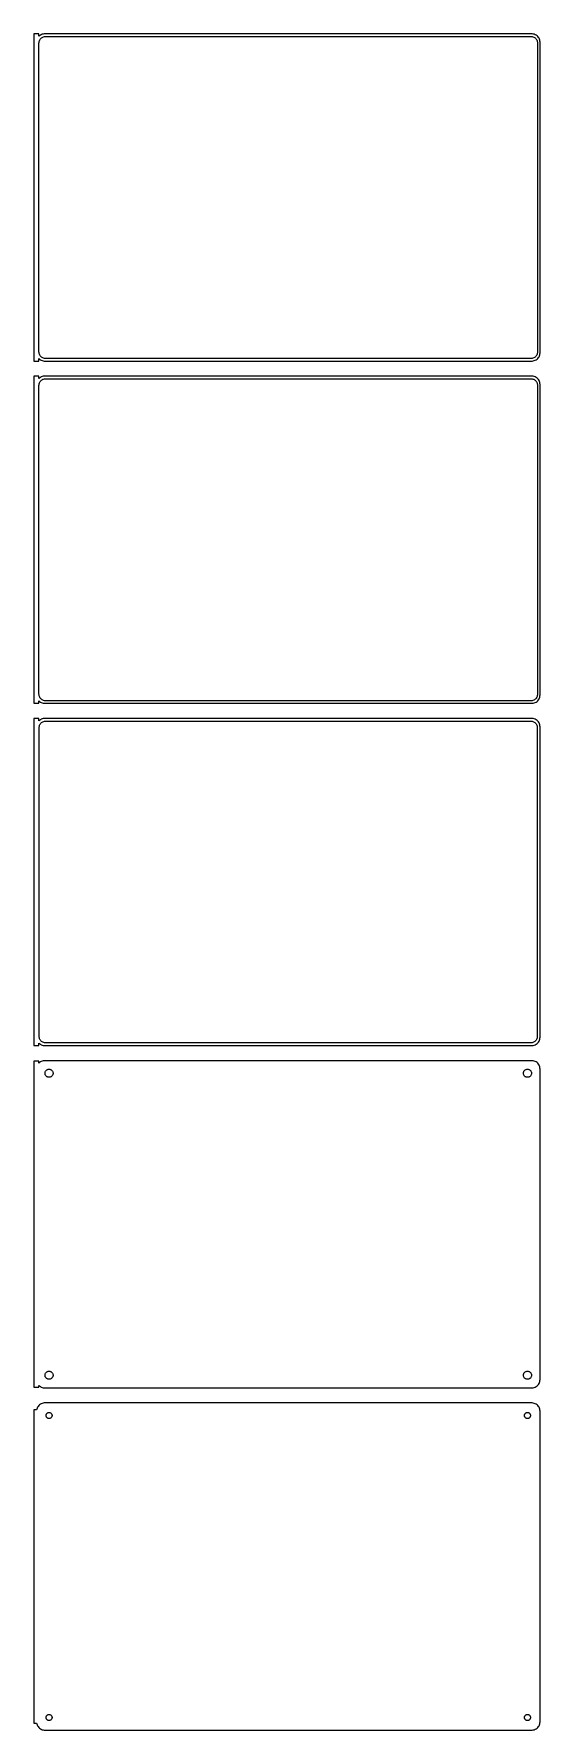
# Model space of a CAD drawing. Header units: metres. Extents: x -152 to 150, y 719 to 1729.
import ezdxf

# ---------------------------------------------------------------- set-up
doc = ezdxf.new("R2010")
doc.units = ezdxf.units.M

msp = doc.modelspace()

# ---------------------------------------------------------------- linework, layer by layer
for p, q in [((-148.5, 1729.49), (-151.5, 1729.49)), ((-151.5, 1729.49), (-151.5, 1534.51)), ((-148.5, 1728.06), (-148.5, 1729.49)), ((-147.129, 1729.02), (-147.679, 1728.72)), ((-146.545, 1729.26), (-147.129, 1729.02)), ((-145.937, 1729.41), (-146.545, 1729.26)), ((-145.314, 1729.49), (-145.937, 1729.41)), ((145.314, 1729.49), (-145.314, 1729.49)), ((145.937, 1729.41), (145.314, 1729.49)), ((146.545, 1729.26), (145.937, 1729.41)), ((147.129, 1729.02), (146.545, 1729.26)), ((147.679, 1728.72), (147.129, 1729.02)), ((-148.187, 1728.35), (-148.5, 1728.06)), ((-148.5, 1724), (-148.468, 1724.5)), ((-148.5, 1540), (-148.5, 1724)), ((-148.468, 1724.5), (-148.374, 1724.99)), ((-148.374, 1724.99), (-148.219, 1725.47)), ((-148.219, 1725.47), (-148.005, 1725.93)), ((-147.679, 1728.72), (-148.187, 1728.35)), ((-148.005, 1725.93), (-147.736, 1726.35)), ((-147.736, 1726.35), (-147.416, 1726.74)), ((-147.416, 1726.74), (-147.05, 1727.08)), ((-147.05, 1727.08), (-146.643, 1727.38)), ((-146.643, 1727.38), (-146.203, 1727.62)), ((-146.203, 1727.62), (-145.736, 1727.8)), ((-145.736, 1727.8), (-145.25, 1727.93)), ((-145.25, 1727.93), (-144.751, 1727.99)), ((-144.751, 1727.99), (144.751, 1727.99)), ((144.751, 1727.99), (145.25, 1727.93)), ((145.25, 1727.93), (145.736, 1727.8)), ((145.736, 1727.8), (146.203, 1727.62)), ((146.203, 1727.62), (146.643, 1727.38)), ((146.643, 1727.38), (147.05, 1727.08)), ((147.05, 1727.08), (147.416, 1726.74)), ((147.416, 1726.74), (147.736, 1726.35)), ((148.187, 1728.35), (147.679, 1728.72)), ((147.736, 1726.35), (148.005, 1725.93)), ((148.005, 1725.93), (148.219, 1725.47)), ((148.645, 1727.92), (148.187, 1728.35)), ((148.219, 1725.47), (148.374, 1724.99)), ((148.374, 1724.99), (148.468, 1724.5)), ((148.468, 1724.5), (148.5, 1724)), ((148.5, 1724), (148.5, 1540)), ((149.045, 1727.44), (148.645, 1727.92)), ((149.382, 1726.91), (149.045, 1727.44)), ((149.649, 1726.34), (149.382, 1726.91)), ((149.843, 1725.74), (149.649, 1726.34)), ((149.961, 1725.13), (149.843, 1725.74)), ((150, 1724.5), (149.961, 1725.13)), ((150, 1539.5), (150, 1724.5)), ((-148.468, 1539.5), (-148.5, 1540)), ((-148.374, 1539.01), (-148.468, 1539.5)), ((-148.219, 1538.53), (-148.374, 1539.01)), ((-148.005, 1538.07), (-148.219, 1538.53)), ((-147.736, 1537.65), (-148.005, 1538.07)), ((-147.416, 1537.26), (-147.736, 1537.65)), ((-147.05, 1536.92), (-147.416, 1537.26)), ((-146.643, 1536.62), (-147.05, 1536.92)), ((147.05, 1536.92), (146.643, 1536.62)), ((147.416, 1537.26), (147.05, 1536.92)), ((147.736, 1537.65), (147.416, 1537.26)), ((148.005, 1538.07), (147.736, 1537.65)), ((148.219, 1538.53), (148.005, 1538.07)), ((148.374, 1539.01), (148.219, 1538.53)), ((148.468, 1539.5), (148.374, 1539.01)), ((148.5, 1540), (148.468, 1539.5)), ((149.045, 1536.56), (149.382, 1537.09)), ((149.382, 1537.09), (149.649, 1537.66)), ((149.649, 1537.66), (149.843, 1538.26)), ((149.843, 1538.26), (149.961, 1538.87)), ((149.961, 1538.87), (150, 1539.5)), ((-151.5, 1534.51), (-148.5, 1534.51)), ((-148.5, 1535.94), (-148.187, 1535.65)), ((-148.5, 1534.51), (-148.5, 1535.94)), ((-148.187, 1535.65), (-147.679, 1535.28)), ((-147.679, 1535.28), (-147.129, 1534.98)), ((-147.129, 1534.98), (-146.545, 1534.74)), ((-146.203, 1536.38), (-146.643, 1536.62)), ((-146.545, 1534.74), (-145.937, 1534.59)), ((-145.736, 1536.2), (-146.203, 1536.38)), ((-145.937, 1534.59), (-145.314, 1534.51)), ((-145.25, 1536.07), (-145.736, 1536.2)), ((-145.314, 1534.51), (145.314, 1534.51)), ((-144.751, 1536.01), (-145.25, 1536.07)), ((144.751, 1536.01), (-144.751, 1536.01)), ((145.25, 1536.07), (144.751, 1536.01)), ((145.736, 1536.2), (145.25, 1536.07)), ((145.314, 1534.51), (145.937, 1534.59)), ((146.203, 1536.38), (145.736, 1536.2)), ((145.937, 1534.59), (146.545, 1534.74)), ((146.643, 1536.62), (146.203, 1536.38)), ((146.545, 1534.74), (147.129, 1534.98)), ((147.129, 1534.98), (147.679, 1535.28)), ((147.679, 1535.28), (148.187, 1535.65)), ((148.187, 1535.65), (148.645, 1536.08)), ((148.645, 1536.08), (149.045, 1536.56)), ((-148.5, 1525.49), (-151.5, 1525.49)), ((-151.5, 1525.49), (-151.5, 1330.51)), ((-148.5, 1524.06), (-148.5, 1525.49)), ((-148.187, 1524.35), (-148.5, 1524.06)), ((-148.5, 1520), (-148.468, 1520.5)), ((-148.5, 1336), (-148.5, 1520)), ((-148.468, 1520.5), (-148.374, 1520.99)), ((-148.374, 1520.99), (-148.219, 1521.47)), ((-148.219, 1521.47), (-148.005, 1521.93)), ((-147.679, 1524.72), (-148.187, 1524.35)), ((-148.005, 1521.93), (-147.736, 1522.35)), ((-147.736, 1522.35), (-147.416, 1522.74)), ((-147.129, 1525.02), (-147.679, 1524.72)), ((-147.416, 1522.74), (-147.05, 1523.08)), ((-146.545, 1525.26), (-147.129, 1525.02)), ((-147.05, 1523.08), (-146.643, 1523.38)), ((-146.643, 1523.38), (-146.203, 1523.62)), ((-145.937, 1525.41), (-146.545, 1525.26)), ((-146.203, 1523.62), (-145.736, 1523.8)), ((-145.314, 1525.49), (-145.937, 1525.41)), ((-145.736, 1523.8), (-145.25, 1523.93)), ((145.314, 1525.49), (-145.314, 1525.49)), ((-145.25, 1523.93), (-144.751, 1523.99)), ((-144.751, 1523.99), (144.751, 1523.99)), ((144.751, 1523.99), (145.25, 1523.93)), ((145.25, 1523.93), (145.736, 1523.8)), ((145.937, 1525.41), (145.314, 1525.49)), ((145.736, 1523.8), (146.203, 1523.62)), ((146.545, 1525.26), (145.937, 1525.41)), ((146.203, 1523.62), (146.643, 1523.38)), ((147.129, 1525.02), (146.545, 1525.26)), ((146.643, 1523.38), (147.05, 1523.08)), ((147.05, 1523.08), (147.416, 1522.74)), ((147.679, 1524.72), (147.129, 1525.02)), ((147.416, 1522.74), (147.736, 1522.35)), ((148.187, 1524.35), (147.679, 1524.72)), ((147.736, 1522.35), (148.005, 1521.93)), ((148.005, 1521.93), (148.219, 1521.47)), ((148.645, 1523.92), (148.187, 1524.35)), ((148.219, 1521.47), (148.374, 1520.99)), ((148.374, 1520.99), (148.468, 1520.5)), ((148.468, 1520.5), (148.5, 1520)), ((148.5, 1520), (148.5, 1336)), ((149.045, 1523.44), (148.645, 1523.92)), ((149.382, 1522.91), (149.045, 1523.44)), ((149.649, 1522.34), (149.382, 1522.91)), ((149.843, 1521.74), (149.649, 1522.34)), ((149.961, 1521.13), (149.843, 1521.74)), ((150, 1520.5), (149.961, 1521.13)), ((150, 1335.5), (150, 1520.5)), ((-148.468, 1335.5), (-148.5, 1336)), ((-148.374, 1335.01), (-148.468, 1335.5)), ((-148.219, 1334.53), (-148.374, 1335.01)), ((-148.005, 1334.07), (-148.219, 1334.53)), ((148.219, 1334.53), (148.005, 1334.07)), ((148.374, 1335.01), (148.219, 1334.53)), ((148.468, 1335.5), (148.374, 1335.01)), ((148.5, 1336), (148.468, 1335.5)), ((149.843, 1334.26), (149.961, 1334.87)), ((149.961, 1334.87), (150, 1335.5)), ((-151.5, 1330.51), (-148.5, 1330.51)), ((-148.5, 1331.94), (-148.187, 1331.65)), ((-148.5, 1330.51), (-148.5, 1331.94)), ((-148.187, 1331.65), (-147.679, 1331.28)), ((-147.736, 1333.65), (-148.005, 1334.07)), ((-147.416, 1333.26), (-147.736, 1333.65)), ((-147.679, 1331.28), (-147.129, 1330.98)), ((-147.05, 1332.92), (-147.416, 1333.26)), ((-147.129, 1330.98), (-146.545, 1330.74)), ((-146.643, 1332.62), (-147.05, 1332.92)), ((-146.203, 1332.38), (-146.643, 1332.62)), ((-146.545, 1330.74), (-145.937, 1330.59)), ((-145.736, 1332.2), (-146.203, 1332.38)), ((-145.937, 1330.59), (-145.314, 1330.51)), ((-145.25, 1332.07), (-145.736, 1332.2)), ((-145.314, 1330.51), (145.314, 1330.51)), ((-144.751, 1332.01), (-145.25, 1332.07)), ((144.751, 1332.01), (-144.751, 1332.01)), ((145.25, 1332.07), (144.751, 1332.01)), ((145.736, 1332.2), (145.25, 1332.07)), ((145.314, 1330.51), (145.937, 1330.59)), ((146.203, 1332.38), (145.736, 1332.2)), ((145.937, 1330.59), (146.545, 1330.74)), ((146.643, 1332.62), (146.203, 1332.38)), ((146.545, 1330.74), (147.129, 1330.98)), ((147.05, 1332.92), (146.643, 1332.62)), ((147.416, 1333.26), (147.05, 1332.92)), ((147.129, 1330.98), (147.679, 1331.28)), ((147.736, 1333.65), (147.416, 1333.26)), ((147.679, 1331.28), (148.187, 1331.65)), ((148.005, 1334.07), (147.736, 1333.65)), ((148.187, 1331.65), (148.645, 1332.08)), ((148.645, 1332.08), (149.045, 1332.56)), ((149.045, 1332.56), (149.382, 1333.09)), ((149.382, 1333.09), (149.649, 1333.66)), ((149.649, 1333.66), (149.843, 1334.26)), ((-148.5, 1321.49), (-151.5, 1321.49)), ((-151.5, 1321.49), (-151.5, 1126.51)), ((-148.5, 1320.06), (-148.5, 1321.49)), ((-148.187, 1320.35), (-148.5, 1320.06)), ((-148.373, 1316), (-148.342, 1316.49)), ((-148.373, 1132), (-148.373, 1316)), ((-148.342, 1316.49), (-148.251, 1316.96)), ((-148.251, 1316.96), (-148.101, 1317.43)), ((-147.679, 1320.72), (-148.187, 1320.35)), ((-148.101, 1317.43), (-147.894, 1317.87)), ((-147.894, 1317.87), (-147.633, 1318.28)), ((-147.129, 1321.02), (-147.679, 1320.72)), ((-147.633, 1318.28), (-147.323, 1318.65)), ((-147.323, 1318.65), (-146.969, 1318.98)), ((-146.545, 1321.26), (-147.129, 1321.02)), ((-146.969, 1318.98), (-146.575, 1319.27)), ((-146.575, 1319.27), (-146.149, 1319.5)), ((-145.937, 1321.41), (-146.545, 1321.26)), ((-146.149, 1319.5), (-145.697, 1319.68)), ((-145.314, 1321.49), (-145.937, 1321.41)), ((-145.697, 1319.68), (-145.226, 1319.8)), ((145.314, 1321.49), (-145.314, 1321.49)), ((-145.226, 1319.8), (-144.743, 1319.86)), ((-144.743, 1319.86), (144.743, 1319.86)), ((144.743, 1319.86), (145.226, 1319.8)), ((145.226, 1319.8), (145.697, 1319.68)), ((145.937, 1321.41), (145.314, 1321.49)), ((145.697, 1319.68), (146.149, 1319.5)), ((146.545, 1321.26), (145.937, 1321.41)), ((146.149, 1319.5), (146.575, 1319.27)), ((147.129, 1321.02), (146.545, 1321.26)), ((146.575, 1319.27), (146.969, 1318.98)), ((146.969, 1318.98), (147.323, 1318.65)), ((147.679, 1320.72), (147.129, 1321.02)), ((147.323, 1318.65), (147.633, 1318.28)), ((147.633, 1318.28), (147.894, 1317.87)), ((148.187, 1320.35), (147.679, 1320.72)), ((147.894, 1317.87), (148.101, 1317.43)), ((148.101, 1317.43), (148.251, 1316.96)), ((148.645, 1319.92), (148.187, 1320.35)), ((148.251, 1316.96), (148.342, 1316.49)), ((148.342, 1316.49), (148.373, 1316)), ((148.373, 1316), (148.373, 1132)), ((149.045, 1319.44), (148.645, 1319.92)), ((149.382, 1318.91), (149.045, 1319.44)), ((149.649, 1318.34), (149.382, 1318.91)), ((149.843, 1317.74), (149.649, 1318.34)), ((149.961, 1317.13), (149.843, 1317.74)), ((150, 1316.5), (149.961, 1317.13)), ((150, 1131.5), (150, 1316.5)), ((-151.5, 1126.51), (-148.5, 1126.51)), ((-148.5, 1127.94), (-148.187, 1127.65)), ((-148.5, 1126.51), (-148.5, 1127.94)), ((-148.342, 1131.51), (-148.373, 1132)), ((-148.251, 1131.04), (-148.342, 1131.51)), ((-148.101, 1130.57), (-148.251, 1131.04)), ((-148.187, 1127.65), (-147.679, 1127.28)), ((-147.894, 1130.13), (-148.101, 1130.57)), ((-147.633, 1129.72), (-147.894, 1130.13)), ((-147.679, 1127.28), (-147.129, 1126.98)), ((-147.323, 1129.35), (-147.633, 1129.72)), ((-146.969, 1129.02), (-147.323, 1129.35)), ((-147.129, 1126.98), (-146.545, 1126.74)), ((-146.575, 1128.73), (-146.969, 1129.02)), ((-146.149, 1128.5), (-146.575, 1128.73)), ((-146.545, 1126.74), (-145.937, 1126.59)), ((-145.697, 1128.32), (-146.149, 1128.5)), ((-145.937, 1126.59), (-145.314, 1126.51)), ((-145.226, 1128.2), (-145.697, 1128.32)), ((-145.314, 1126.51), (145.314, 1126.51)), ((-144.743, 1128.14), (-145.226, 1128.2)), ((144.743, 1128.14), (-144.743, 1128.14)), ((145.226, 1128.2), (144.743, 1128.14)), ((145.697, 1128.32), (145.226, 1128.2)), ((145.314, 1126.51), (145.937, 1126.59)), ((146.149, 1128.5), (145.697, 1128.32)), ((145.937, 1126.59), (146.545, 1126.74)), ((146.575, 1128.73), (146.149, 1128.5)), ((146.545, 1126.74), (147.129, 1126.98)), ((146.969, 1129.02), (146.575, 1128.73)), ((147.323, 1129.35), (146.969, 1129.02)), ((147.129, 1126.98), (147.679, 1127.28)), ((147.633, 1129.72), (147.323, 1129.35)), ((147.894, 1130.13), (147.633, 1129.72)), ((147.679, 1127.28), (148.187, 1127.65)), ((148.101, 1130.57), (147.894, 1130.13)), ((148.251, 1131.04), (148.101, 1130.57)), ((148.187, 1127.65), (148.645, 1128.08)), ((148.342, 1131.51), (148.251, 1131.04)), ((148.373, 1132), (148.342, 1131.51)), ((148.645, 1128.08), (149.045, 1128.56)), ((149.045, 1128.56), (149.382, 1129.09)), ((149.382, 1129.09), (149.649, 1129.66)), ((149.649, 1129.66), (149.843, 1130.26)), ((149.843, 1130.26), (149.961, 1130.87)), ((149.961, 1130.87), (150, 1131.5)), ((-148.5, 1117.11), (-151.5, 1117.11)), ((-151.5, 1117.11), (-151.5, 922.885)), ((-148.5, 1116.06), (-148.5, 1117.11)), ((-148.187, 1116.35), (-148.5, 1116.06)), ((-147.679, 1116.72), (-148.187, 1116.35)), ((-147.129, 1117.02), (-147.679, 1116.72)), ((-146.545, 1117.26), (-147.129, 1117.02)), ((-145.937, 1117.41), (-146.545, 1117.26)), ((-145.314, 1117.49), (-145.937, 1117.41)), ((145.314, 1117.49), (-145.314, 1117.49)), ((-143.786, 1112.03), (-143.522, 1112.17)), ((-143.522, 1112.17), (-143.242, 1112.28)), ((-143.242, 1112.28), (-142.95, 1112.36)), ((-142.95, 1112.36), (-142.651, 1112.4)), ((-142.651, 1112.4), (-142.349, 1112.4)), ((-142.349, 1112.4), (-142.05, 1112.36)), ((-142.05, 1112.36), (-141.758, 1112.28)), ((-141.758, 1112.28), (-141.478, 1112.17)), ((-141.478, 1112.17), (-141.214, 1112.03)), ((141.214, 1112.03), (141.478, 1112.17)), ((141.478, 1112.17), (141.758, 1112.28)), ((141.758, 1112.28), (142.05, 1112.36)), ((142.05, 1112.36), (142.349, 1112.4)), ((142.349, 1112.4), (142.651, 1112.4)), ((142.651, 1112.4), (142.95, 1112.36)), ((142.95, 1112.36), (143.242, 1112.28)), ((143.242, 1112.28), (143.522, 1112.17)), ((143.522, 1112.17), (143.786, 1112.03)), ((145.937, 1117.41), (145.314, 1117.49)), ((146.545, 1117.26), (145.937, 1117.41)), ((147.129, 1117.02), (146.545, 1117.26)), ((147.679, 1116.72), (147.129, 1117.02)), ((148.187, 1116.35), (147.679, 1116.72)), ((148.645, 1115.92), (148.187, 1116.35)), ((149.045, 1115.44), (148.645, 1115.92)), ((149.382, 1114.91), (149.045, 1115.44)), ((149.649, 1114.34), (149.382, 1114.91)), ((149.843, 1113.74), (149.649, 1114.34)), ((149.961, 1113.13), (149.843, 1113.74)), ((150, 1112.5), (149.961, 1113.13)), ((150, 927.5), (150, 1112.5)), ((-144.9, 1110), (-144.881, 1110.3)), ((-144.881, 1109.7), (-144.9, 1110)), ((-144.881, 1110.3), (-144.825, 1110.6)), ((-144.825, 1109.4), (-144.881, 1109.7)), ((-144.825, 1110.6), (-144.731, 1110.88)), ((-144.731, 1109.12), (-144.825, 1109.4)), ((-144.731, 1110.88), (-144.603, 1111.16)), ((-144.603, 1108.84), (-144.731, 1109.12)), ((-144.603, 1111.16), (-144.442, 1111.41)), ((-144.442, 1108.59), (-144.603, 1108.84)), ((-144.442, 1111.41), (-144.25, 1111.64)), ((-144.25, 1108.36), (-144.442, 1108.59)), ((-144.25, 1111.64), (-144.03, 1111.85)), ((-144.03, 1108.15), (-144.25, 1108.36)), ((-144.03, 1111.85), (-143.786, 1112.03)), ((-143.786, 1107.97), (-144.03, 1108.15)), ((-143.522, 1107.83), (-143.786, 1107.97)), ((-143.242, 1107.72), (-143.522, 1107.83)), ((-142.95, 1107.64), (-143.242, 1107.72)), ((-142.651, 1107.6), (-142.95, 1107.64)), ((-142.349, 1107.6), (-142.651, 1107.6)), ((-142.05, 1107.64), (-142.349, 1107.6)), ((-141.758, 1107.72), (-142.05, 1107.64)), ((-141.478, 1107.83), (-141.758, 1107.72)), ((-141.214, 1107.97), (-141.478, 1107.83)), ((-141.214, 1112.03), (-140.97, 1111.85)), ((-140.97, 1108.15), (-141.214, 1107.97)), ((-140.97, 1111.85), (-140.75, 1111.64)), ((-140.75, 1108.36), (-140.97, 1108.15)), ((-140.75, 1111.64), (-140.558, 1111.41)), ((-140.558, 1108.59), (-140.75, 1108.36)), ((-140.558, 1111.41), (-140.397, 1111.16)), ((-140.397, 1108.84), (-140.558, 1108.59)), ((-140.397, 1111.16), (-140.269, 1110.88)), ((-140.269, 1109.12), (-140.397, 1108.84)), ((-140.269, 1110.88), (-140.175, 1110.6)), ((-140.175, 1109.4), (-140.269, 1109.12)), ((-140.175, 1110.6), (-140.119, 1110.3)), ((-140.119, 1109.7), (-140.175, 1109.4)), ((-140.119, 1110.3), (-140.1, 1110)), ((-140.1, 1110), (-140.119, 1109.7)), ((140.1, 1110), (140.119, 1110.3)), ((140.119, 1109.7), (140.1, 1110)), ((140.119, 1110.3), (140.175, 1110.6)), ((140.175, 1109.4), (140.119, 1109.7)), ((140.175, 1110.6), (140.269, 1110.88)), ((140.269, 1109.12), (140.175, 1109.4)), ((140.269, 1110.88), (140.397, 1111.16)), ((140.397, 1108.84), (140.269, 1109.12)), ((140.397, 1111.16), (140.558, 1111.41)), ((140.558, 1108.59), (140.397, 1108.84)), ((140.558, 1111.41), (140.75, 1111.64)), ((140.75, 1108.36), (140.558, 1108.59)), ((140.75, 1111.64), (140.97, 1111.85)), ((140.97, 1108.15), (140.75, 1108.36)), ((140.97, 1111.85), (141.214, 1112.03)), ((141.214, 1107.97), (140.97, 1108.15)), ((141.478, 1107.83), (141.214, 1107.97)), ((141.758, 1107.72), (141.478, 1107.83)), ((142.05, 1107.64), (141.758, 1107.72)), ((142.349, 1107.6), (142.05, 1107.64)), ((142.651, 1107.6), (142.349, 1107.6)), ((142.95, 1107.64), (142.651, 1107.6)), ((143.242, 1107.72), (142.95, 1107.64)), ((143.522, 1107.83), (143.242, 1107.72)), ((143.786, 1107.97), (143.522, 1107.83)), ((143.786, 1112.03), (144.03, 1111.85)), ((144.03, 1108.15), (143.786, 1107.97)), ((144.03, 1111.85), (144.25, 1111.64)), ((144.25, 1108.36), (144.03, 1108.15)), ((144.25, 1111.64), (144.442, 1111.41)), ((144.442, 1108.59), (144.25, 1108.36)), ((144.442, 1111.41), (144.603, 1111.16)), ((144.603, 1108.84), (144.442, 1108.59)), ((144.603, 1111.16), (144.731, 1110.88)), ((144.731, 1109.12), (144.603, 1108.84)), ((144.731, 1110.88), (144.825, 1110.6)), ((144.825, 1109.4), (144.731, 1109.12)), ((144.825, 1110.6), (144.881, 1110.3)), ((144.881, 1109.7), (144.825, 1109.4)), ((144.881, 1110.3), (144.9, 1110)), ((144.9, 1110), (144.881, 1109.7)), ((-144.9, 930), (-144.881, 930.301)), ((-144.881, 930.301), (-144.825, 930.597)), ((-144.825, 930.597), (-144.731, 930.883)), ((-144.731, 930.883), (-144.603, 931.156)), ((-144.603, 931.156), (-144.442, 931.411)), ((-144.442, 931.411), (-144.25, 931.643)), ((-144.25, 931.643), (-144.03, 931.849)), ((-144.03, 931.849), (-143.786, 932.026)), ((-143.786, 932.026), (-143.522, 932.172)), ((-143.522, 932.172), (-143.242, 932.283)), ((-143.242, 932.283), (-142.95, 932.357)), ((-142.95, 932.357), (-142.651, 932.395)), ((-142.651, 932.395), (-142.349, 932.395)), ((-142.349, 932.395), (-142.05, 932.357)), ((-142.05, 932.357), (-141.758, 932.283)), ((-141.758, 932.283), (-141.478, 932.172)), ((-141.478, 932.172), (-141.214, 932.026)), ((-141.214, 932.026), (-140.97, 931.849)), ((-140.97, 931.849), (-140.75, 931.643)), ((-140.75, 931.643), (-140.558, 931.411)), ((-140.558, 931.411), (-140.397, 931.156)), ((-140.397, 931.156), (-140.269, 930.883)), ((-140.269, 930.883), (-140.175, 930.597)), ((-140.175, 930.597), (-140.119, 930.301)), ((-140.119, 930.301), (-140.1, 930)), ((140.1, 930), (140.119, 930.301)), ((140.119, 930.301), (140.175, 930.597)), ((140.175, 930.597), (140.269, 930.883)), ((140.269, 930.883), (140.397, 931.156)), ((140.397, 931.156), (140.558, 931.411)), ((140.558, 931.411), (140.75, 931.643)), ((140.75, 931.643), (140.97, 931.849)), ((140.97, 931.849), (141.214, 932.026)), ((141.214, 932.026), (141.478, 932.172)), ((141.478, 932.172), (141.758, 932.283)), ((141.758, 932.283), (142.05, 932.357)), ((142.05, 932.357), (142.349, 932.395)), ((142.349, 932.395), (142.651, 932.395)), ((142.651, 932.395), (142.95, 932.357)), ((142.95, 932.357), (143.242, 932.283)), ((143.242, 932.283), (143.522, 932.172)), ((143.522, 932.172), (143.786, 932.026)), ((143.786, 932.026), (144.03, 931.849)), ((144.03, 931.849), (144.25, 931.643)), ((144.25, 931.643), (144.442, 931.411)), ((144.442, 931.411), (144.603, 931.156)), ((144.603, 931.156), (144.731, 930.883)), ((144.731, 930.883), (144.825, 930.597)), ((144.825, 930.597), (144.881, 930.301)), ((144.881, 930.301), (144.9, 930)), ((-151.5, 922.885), (-148.5, 922.885)), ((-148.5, 922.885), (-148.5, 923.941)), ((-148.5, 923.941), (-148.187, 923.647)), ((-148.187, 923.647), (-147.679, 923.278)), ((-147.679, 923.278), (-147.129, 922.976)), ((-147.129, 922.976), (-146.545, 922.745)), ((-146.545, 922.745), (-145.937, 922.589)), ((-145.937, 922.589), (-145.314, 922.51)), ((-145.314, 922.51), (145.314, 922.51)), ((-144.881, 929.699), (-144.9, 930)), ((-144.825, 929.403), (-144.881, 929.699)), ((-144.731, 929.117), (-144.825, 929.403)), ((-144.603, 928.844), (-144.731, 929.117)), ((-144.442, 928.589), (-144.603, 928.844)), ((-144.25, 928.357), (-144.442, 928.589)), ((-144.03, 928.151), (-144.25, 928.357)), ((-143.786, 927.974), (-144.03, 928.151)), ((-143.522, 927.828), (-143.786, 927.974)), ((-143.242, 927.717), (-143.522, 927.828)), ((-142.95, 927.643), (-143.242, 927.717)), ((-142.651, 927.605), (-142.95, 927.643)), ((-142.349, 927.605), (-142.651, 927.605)), ((-142.05, 927.643), (-142.349, 927.605)), ((-141.758, 927.717), (-142.05, 927.643)), ((-141.478, 927.828), (-141.758, 927.717)), ((-141.214, 927.974), (-141.478, 927.828)), ((-140.97, 928.151), (-141.214, 927.974)), ((-140.75, 928.357), (-140.97, 928.151)), ((-140.558, 928.589), (-140.75, 928.357)), ((-140.397, 928.844), (-140.558, 928.589)), ((-140.269, 929.117), (-140.397, 928.844)), ((-140.175, 929.403), (-140.269, 929.117)), ((-140.119, 929.699), (-140.175, 929.403)), ((-140.1, 930), (-140.119, 929.699)), ((140.119, 929.699), (140.1, 930)), ((140.175, 929.403), (140.119, 929.699)), ((140.269, 929.117), (140.175, 929.403)), ((140.397, 928.844), (140.269, 929.117)), ((140.558, 928.589), (140.397, 928.844)), ((140.75, 928.357), (140.558, 928.589)), ((140.97, 928.151), (140.75, 928.357)), ((141.214, 927.974), (140.97, 928.151)), ((141.478, 927.828), (141.214, 927.974)), ((141.758, 927.717), (141.478, 927.828)), ((142.05, 927.643), (141.758, 927.717)), ((142.349, 927.605), (142.05, 927.643)), ((142.651, 927.605), (142.349, 927.605)), ((142.95, 927.643), (142.651, 927.605)), ((143.242, 927.717), (142.95, 927.643)), ((143.522, 927.828), (143.242, 927.717)), ((143.786, 927.974), (143.522, 927.828)), ((144.03, 928.151), (143.786, 927.974)), ((144.25, 928.357), (144.03, 928.151)), ((144.442, 928.589), (144.25, 928.357)), ((144.603, 928.844), (144.442, 928.589)), ((144.731, 929.117), (144.603, 928.844)), ((144.825, 929.403), (144.731, 929.117)), ((144.881, 929.699), (144.825, 929.403)), ((144.9, 930), (144.881, 929.699)), ((145.314, 922.51), (145.937, 922.589)), ((145.937, 922.589), (146.545, 922.745)), ((146.545, 922.745), (147.129, 922.976)), ((147.129, 922.976), (147.679, 923.278)), ((147.679, 923.278), (148.187, 923.647)), ((148.187, 923.647), (148.645, 924.077)), ((148.645, 924.077), (149.045, 924.561)), ((149.045, 924.561), (149.382, 925.091)), ((149.382, 925.091), (149.649, 925.659)), ((149.649, 925.659), (149.843, 926.257)), ((149.843, 926.257), (149.961, 926.873)), ((149.961, 926.873), (150, 927.5)), ((-149.649, 910.341), (-149.843, 909.743)), ((-149.382, 910.909), (-149.649, 910.341)), ((-149.045, 911.439), (-149.382, 910.909)), ((-148.645, 911.923), (-149.045, 911.439)), ((-148.187, 912.353), (-148.645, 911.923)), ((-147.679, 912.722), (-148.187, 912.353)), ((-147.129, 913.024), (-147.679, 912.722)), ((-146.545, 913.255), (-147.129, 913.024)), ((-145.937, 913.411), (-146.545, 913.255)), ((-145.314, 913.49), (-145.937, 913.411)), ((145.314, 913.49), (-145.314, 913.49)), ((145.937, 913.411), (145.314, 913.49)), ((146.545, 913.255), (145.937, 913.411)), ((147.129, 913.024), (146.545, 913.255)), ((147.679, 912.722), (147.129, 913.024)), ((148.187, 912.353), (147.679, 912.722)), ((148.645, 911.923), (148.187, 912.353)), ((149.045, 911.439), (148.645, 911.923)), ((149.382, 910.909), (149.045, 911.439)), ((149.649, 910.341), (149.382, 910.909)), ((149.843, 909.743), (149.649, 910.341)), ((-149.9, 909.444), (-151.5, 909.444)), ((-151.5, 909.444), (-151.5, 722.556)), ((-149.843, 909.743), (-149.9, 909.444)), ((-144.3, 906), (-144.286, 906.226)), ((-144.286, 905.774), (-144.3, 906)), ((-144.286, 906.226), (-144.243, 906.448)), ((-144.243, 905.552), (-144.286, 905.774)), ((-144.243, 906.448), (-144.174, 906.663)), ((-144.174, 905.337), (-144.243, 905.552)), ((-144.174, 906.663), (-144.077, 906.867)), ((-144.077, 905.133), (-144.174, 905.337)), ((-144.077, 906.867), (-143.956, 907.058)), ((-143.956, 904.942), (-144.077, 905.133)), ((-143.956, 907.058), (-143.812, 907.232)), ((-143.812, 904.768), (-143.956, 904.942)), ((-143.812, 907.232), (-143.647, 907.387)), ((-143.647, 904.613), (-143.812, 904.768)), ((-143.647, 907.387), (-143.464, 907.52)), ((-143.464, 904.48), (-143.647, 904.613)), ((-143.464, 907.52), (-143.266, 907.629)), ((-143.266, 904.371), (-143.464, 904.48)), ((-143.266, 907.629), (-143.056, 907.712)), ((-143.056, 904.288), (-143.266, 904.371)), ((-143.056, 907.712), (-142.837, 907.768)), ((-142.837, 904.232), (-143.056, 904.288)), ((-142.837, 907.768), (-142.613, 907.796)), ((-142.613, 904.204), (-142.837, 904.232)), ((-142.613, 907.796), (-142.387, 907.796)), ((-142.387, 904.204), (-142.613, 904.204)), ((-142.387, 907.796), (-142.163, 907.768)), ((-142.163, 904.232), (-142.387, 904.204)), ((-142.163, 907.768), (-141.944, 907.712)), ((-141.944, 904.288), (-142.163, 904.232)), ((-141.944, 907.712), (-141.734, 907.629)), ((-141.734, 904.371), (-141.944, 904.288)), ((-141.734, 907.629), (-141.536, 907.52)), ((-141.536, 904.48), (-141.734, 904.371)), ((-141.536, 907.52), (-141.353, 907.387)), ((-141.353, 904.613), (-141.536, 904.48)), ((-141.353, 907.387), (-141.188, 907.232)), ((-141.188, 904.768), (-141.353, 904.613)), ((-141.188, 907.232), (-141.044, 907.058)), ((-141.044, 904.942), (-141.188, 904.768)), ((-141.044, 907.058), (-140.923, 906.867)), ((-140.923, 905.133), (-141.044, 904.942)), ((-140.923, 906.867), (-140.826, 906.663)), ((-140.826, 905.337), (-140.923, 905.133)), ((-140.826, 906.663), (-140.757, 906.448)), ((-140.757, 905.552), (-140.826, 905.337)), ((-140.757, 906.448), (-140.714, 906.226)), ((-140.714, 905.774), (-140.757, 905.552)), ((-140.714, 906.226), (-140.7, 906)), ((-140.7, 906), (-140.714, 905.774)), ((140.7, 906), (140.714, 906.226)), ((140.714, 905.774), (140.7, 906)), ((140.714, 906.226), (140.757, 906.448)), ((140.757, 905.552), (140.714, 905.774)), ((140.757, 906.448), (140.826, 906.663)), ((140.826, 905.337), (140.757, 905.552)), ((140.826, 906.663), (140.923, 906.867)), ((140.923, 905.133), (140.826, 905.337)), ((140.923, 906.867), (141.044, 907.058)), ((141.044, 904.942), (140.923, 905.133)), ((141.044, 907.058), (141.188, 907.232)), ((141.188, 904.768), (141.044, 904.942)), ((141.188, 907.232), (141.353, 907.387)), ((141.353, 904.613), (141.188, 904.768)), ((141.353, 907.387), (141.536, 907.52)), ((141.536, 904.48), (141.353, 904.613)), ((141.536, 907.52), (141.734, 907.629)), ((141.734, 904.371), (141.536, 904.48)), ((141.734, 907.629), (141.944, 907.712)), ((141.944, 904.288), (141.734, 904.371)), ((141.944, 907.712), (142.163, 907.768)), ((142.163, 904.232), (141.944, 904.288)), ((142.163, 907.768), (142.387, 907.796)), ((142.387, 904.204), (142.163, 904.232)), ((142.387, 907.796), (142.613, 907.796)), ((142.613, 904.204), (142.387, 904.204)), ((142.613, 907.796), (142.837, 907.768)), ((142.837, 904.232), (142.613, 904.204)), ((142.837, 907.768), (143.056, 907.712)), ((143.056, 904.288), (142.837, 904.232)), ((143.056, 907.712), (143.266, 907.629)), ((143.266, 904.371), (143.056, 904.288)), ((143.266, 907.629), (143.464, 907.52)), ((143.464, 904.48), (143.266, 904.371)), ((143.464, 907.52), (143.647, 907.387)), ((143.647, 904.613), (143.464, 904.48)), ((143.647, 907.387), (143.812, 907.232)), ((143.812, 904.768), (143.647, 904.613)), ((143.812, 907.232), (143.956, 907.058)), ((143.956, 904.942), (143.812, 904.768)), ((143.956, 907.058), (144.077, 906.867)), ((144.077, 905.133), (143.956, 904.942)), ((144.077, 906.867), (144.174, 906.663)), ((144.174, 905.337), (144.077, 905.133)), ((144.174, 906.663), (144.243, 906.448)), ((144.243, 905.552), (144.174, 905.337)), ((144.243, 906.448), (144.286, 906.226)), ((144.286, 905.774), (144.243, 905.552)), ((144.286, 906.226), (144.3, 906)), ((144.3, 906), (144.286, 905.774)), ((149.961, 909.127), (149.843, 909.743)), ((150, 908.5), (149.961, 909.127)), ((150, 723.5), (150, 908.5)), ((-151.5, 722.556), (-149.9, 722.556)), ((-149.9, 722.556), (-149.843, 722.257)), ((-149.843, 722.257), (-149.649, 721.659)), ((-149.649, 721.659), (-149.382, 721.091)), ((-149.382, 721.091), (-149.045, 720.561)), ((-149.045, 720.561), (-148.645, 720.077)), ((-148.645, 720.077), (-148.187, 719.647)), ((-148.187, 719.647), (-147.679, 719.278)), ((-147.679, 719.278), (-147.129, 718.976)), ((-147.129, 718.976), (-146.545, 718.745)), ((-146.545, 718.745), (-145.937, 718.589)), ((-145.937, 718.589), (-145.314, 718.51)), ((-145.314, 718.51), (145.314, 718.51)), ((-144.3, 726), (-144.286, 726.226)), ((-144.286, 725.774), (-144.3, 726)), ((-144.286, 726.226), (-144.243, 726.448)), ((-144.243, 725.552), (-144.286, 725.774)), ((-144.243, 726.448), (-144.174, 726.663)), ((-144.174, 725.337), (-144.243, 725.552)), ((-144.174, 726.663), (-144.077, 726.867)), ((-144.077, 725.133), (-144.174, 725.337)), ((-144.077, 726.867), (-143.956, 727.058)), ((-143.956, 724.942), (-144.077, 725.133)), ((-143.956, 727.058), (-143.812, 727.232)), ((-143.812, 724.768), (-143.956, 724.942)), ((-143.812, 727.232), (-143.647, 727.387)), ((-143.647, 724.613), (-143.812, 724.768)), ((-143.647, 727.387), (-143.464, 727.52)), ((-143.464, 724.48), (-143.647, 724.613)), ((-143.464, 727.52), (-143.266, 727.629)), ((-143.266, 724.371), (-143.464, 724.48)), ((-143.266, 727.629), (-143.056, 727.712)), ((-143.056, 724.288), (-143.266, 724.371)), ((-143.056, 727.712), (-142.837, 727.768)), ((-142.837, 724.232), (-143.056, 724.288)), ((-142.837, 727.768), (-142.613, 727.796)), ((-142.613, 724.204), (-142.837, 724.232)), ((-142.613, 727.796), (-142.387, 727.796)), ((-142.387, 724.204), (-142.613, 724.204)), ((-142.387, 727.796), (-142.163, 727.768)), ((-142.163, 724.232), (-142.387, 724.204)), ((-142.163, 727.768), (-141.944, 727.712)), ((-141.944, 724.288), (-142.163, 724.232)), ((-141.944, 727.712), (-141.734, 727.629)), ((-141.734, 724.371), (-141.944, 724.288)), ((-141.734, 727.629), (-141.536, 727.52)), ((-141.536, 724.48), (-141.734, 724.371)), ((-141.536, 727.52), (-141.353, 727.387)), ((-141.353, 724.613), (-141.536, 724.48)), ((-141.353, 727.387), (-141.188, 727.232)), ((-141.188, 724.768), (-141.353, 724.613)), ((-141.188, 727.232), (-141.044, 727.058)), ((-141.044, 724.942), (-141.188, 724.768)), ((-141.044, 727.058), (-140.923, 726.867)), ((-140.923, 725.133), (-141.044, 724.942)), ((-140.923, 726.867), (-140.826, 726.663)), ((-140.826, 725.337), (-140.923, 725.133)), ((-140.826, 726.663), (-140.757, 726.448)), ((-140.757, 725.552), (-140.826, 725.337)), ((-140.757, 726.448), (-140.714, 726.226)), ((-140.714, 725.774), (-140.757, 725.552)), ((-140.714, 726.226), (-140.7, 726)), ((-140.7, 726), (-140.714, 725.774)), ((140.7, 726), (140.714, 726.226)), ((140.714, 725.774), (140.7, 726)), ((140.714, 726.226), (140.757, 726.448)), ((140.757, 725.552), (140.714, 725.774)), ((140.757, 726.448), (140.826, 726.663)), ((140.826, 725.337), (140.757, 725.552)), ((140.826, 726.663), (140.923, 726.867)), ((140.923, 725.133), (140.826, 725.337)), ((140.923, 726.867), (141.044, 727.058)), ((141.044, 724.942), (140.923, 725.133)), ((141.044, 727.058), (141.188, 727.232)), ((141.188, 724.768), (141.044, 724.942)), ((141.188, 727.232), (141.353, 727.387)), ((141.353, 724.613), (141.188, 724.768)), ((141.353, 727.387), (141.536, 727.52)), ((141.536, 724.48), (141.353, 724.613)), ((141.536, 727.52), (141.734, 727.629)), ((141.734, 724.371), (141.536, 724.48)), ((141.734, 727.629), (141.944, 727.712)), ((141.944, 724.288), (141.734, 724.371)), ((141.944, 727.712), (142.163, 727.768)), ((142.163, 724.232), (141.944, 724.288)), ((142.163, 727.768), (142.387, 727.796)), ((142.387, 724.204), (142.163, 724.232)), ((142.387, 727.796), (142.613, 727.796)), ((142.613, 724.204), (142.387, 724.204)), ((142.613, 727.796), (142.837, 727.768)), ((142.837, 724.232), (142.613, 724.204)), ((142.837, 727.768), (143.056, 727.712)), ((143.056, 724.288), (142.837, 724.232)), ((143.056, 727.712), (143.266, 727.629)), ((143.266, 724.371), (143.056, 724.288)), ((143.266, 727.629), (143.464, 727.52)), ((143.464, 724.48), (143.266, 724.371)), ((143.464, 727.52), (143.647, 727.387)), ((143.647, 724.613), (143.464, 724.48)), ((143.647, 727.387), (143.812, 727.232)), ((143.812, 724.768), (143.647, 724.613)), ((143.812, 727.232), (143.956, 727.058)), ((143.956, 724.942), (143.812, 724.768)), ((143.956, 727.058), (144.077, 726.867)), ((144.077, 725.133), (143.956, 724.942)), ((144.077, 726.867), (144.174, 726.663)), ((144.174, 725.337), (144.077, 725.133)), ((144.174, 726.663), (144.243, 726.448)), ((144.243, 725.552), (144.174, 725.337)), ((144.243, 726.448), (144.286, 726.226)), ((144.286, 725.774), (144.243, 725.552)), ((144.286, 726.226), (144.3, 726)), ((144.3, 726), (144.286, 725.774)), ((145.314, 718.51), (145.937, 718.589)), ((145.937, 718.589), (146.545, 718.745)), ((146.545, 718.745), (147.129, 718.976)), ((147.129, 718.976), (147.679, 719.278)), ((147.679, 719.278), (148.187, 719.647)), ((148.187, 719.647), (148.645, 720.077)), ((148.645, 720.077), (149.045, 720.561)), ((149.045, 720.561), (149.382, 721.091)), ((149.382, 721.091), (149.649, 721.659)), ((149.649, 721.659), (149.843, 722.257)), ((149.843, 722.257), (149.961, 722.873)), ((149.961, 722.873), (150, 723.5))]:
    msp.add_line(p, q)

doc.saveas('drawing.dxf')
